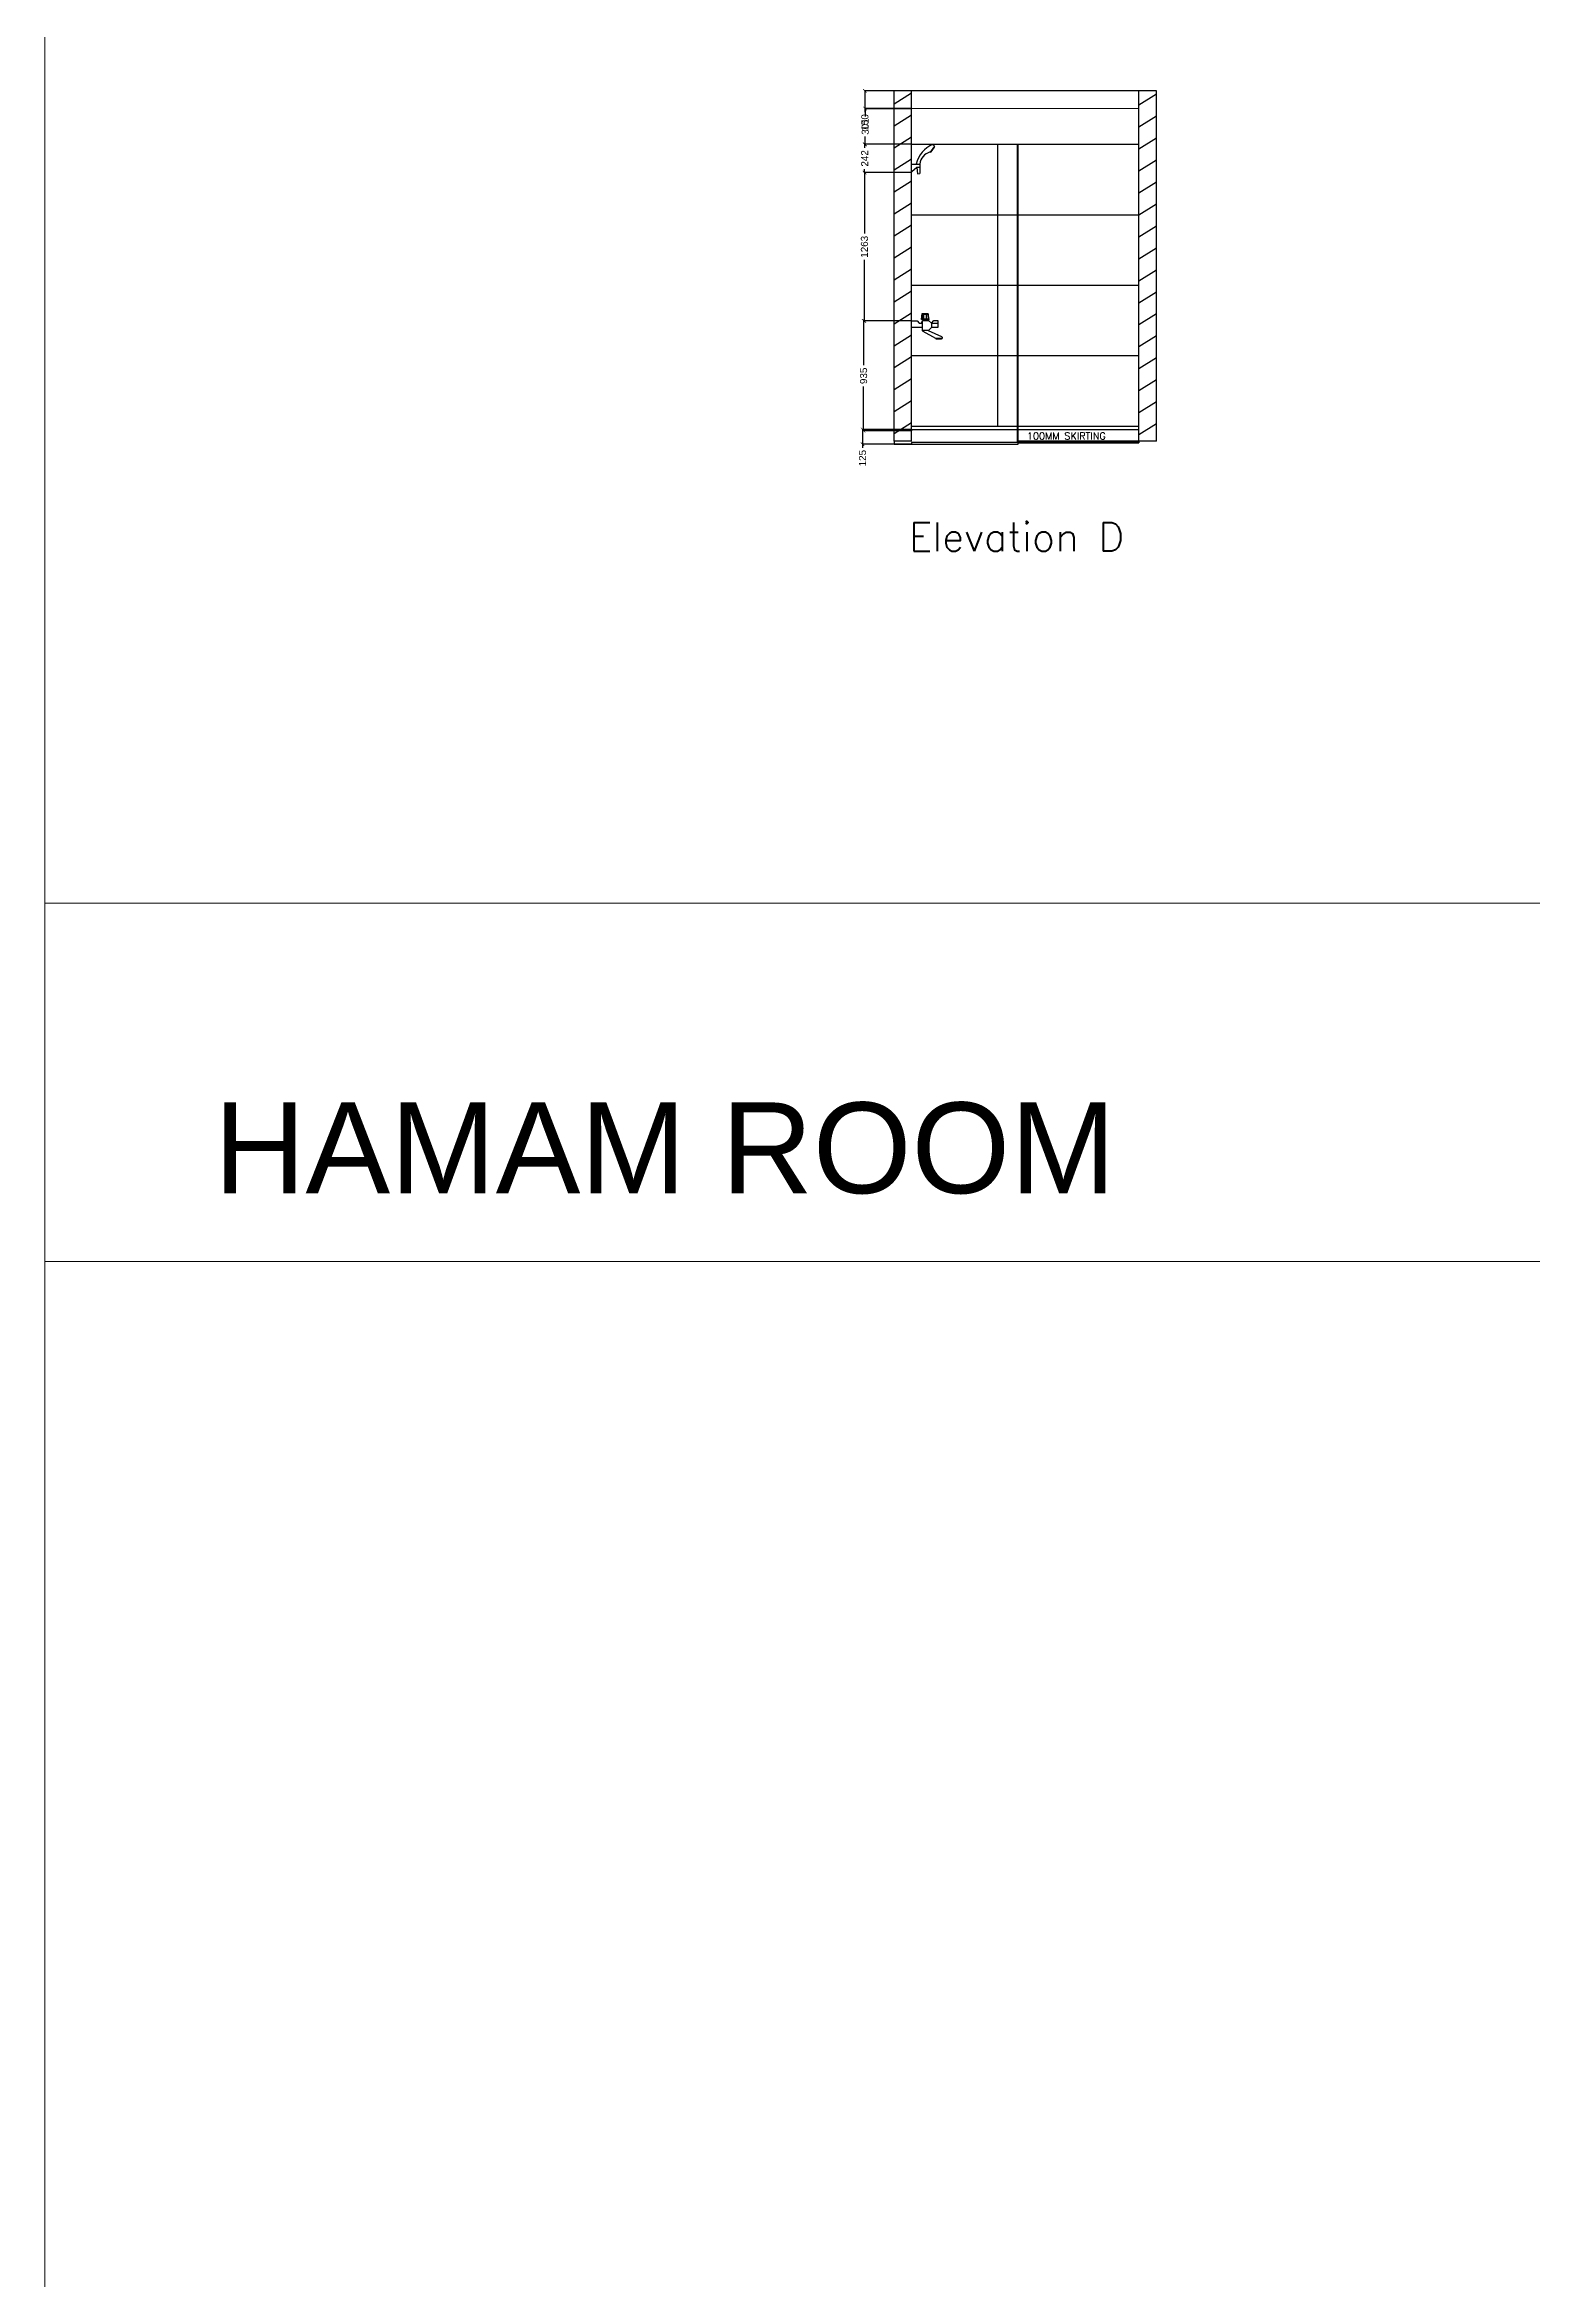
# Model space of a CAD drawing. Header units: millimetres. Extents: x 1464389 to 1998638, y -29162 to 256806.
# Drawn here: x 1520964 to 1533632, y 102427 to 121458 of the extents above; entities that cross this region are included whole.
import ezdxf

# ---------------------------------------------------------------- set-up
doc = ezdxf.new("R2010")
doc.units = ezdxf.units.MM
doc.header["$LTSCALE"] = 15
doc.header["$PDMODE"] = 35
doc.layers.get('0').update_dxf_attribs({"lineweight": 5})
for name, color, linetype, lineweight in [('dimension', 1, 'Continuous', 25), ('false ceiling', 124, 'Continuous', 9), ('LS_DR_TEXT', 7, 'Continuous', 13)]:
    doc.layers.add(name, color=color, linetype=linetype, lineweight=lineweight)
doc.layers.add('Layer 1', color=7, linetype='Continuous')
doc.layers.add('Text', color=250, linetype='Continuous')
doc.styles.add('ARIAL', font='arial.ttf')
doc.styles.add('ROMANS', font='romans.shx')
doc.dimstyles.new('SC-25', dxfattribs={"dimtxt": 60, "dimasz": 30, "dimexe": 0, "dimexo": 0, "dimgap": 25, "dimtad": 0, "dimdec": 0, "dimzin": 0, "dimdsep": 46, "dimtxsty": 'ARIAL', "dimblk": 'ARCHTICK', "dimcen": 0.09, "dimdle": 3, "dimclrd": 251, "dimclre": 251, "dimclrt": 1, "dimadec": 0, "dimazin": 0, "dimtfac": 1, "dimtdec": 0, "dimtofl": 0, "dimtmove": 0, "dimatfit": 2, "dimfxl": 100, "dimtolj": 1, "dimtzin": 0, "dimarcsym": 0})

# ---------------------------------------------------------------- blocks, each defined once
blk = doc.blocks.new('fghj')
for p, q in [((490443, -318220), (490538, -318220)), ((490538, -318220), (490573, -318257)), ((490608, -318257), (490625, -318214)), ((490613, -318195), (490623, -318093)), ((490643, -318195), (490613, -318195)), ((490623, -318093), (490728, -318093)), ((490623, -318189), (490629, -318106)), ((490642, -318189), (490623, -318189)), ((490625, -318214), (490729, -318214)), ((490625, -318387), (490625, -318214)), ((490629, -318106), (490642, -318106)), ((490642, -318106), (490642, -318189)), ((490643, -318214), (490643, -318195)), ((490711, -318195), (490643, -318195)), ((490652, -318189), (490652, -318105)), ((490652, -318105), (490692, -318105)), ((490692, -318189), (490652, -318189)), ((490692, -318105), (490692, -318189)), ((490704, -318188), (490704, -318105)), ((490704, -318105), (490723, -318105)), ((490734, -318188), (490704, -318188)), ((490711, -318214), (490711, -318195)), ((490711, -318195), (490741, -318195)), ((490723, -318105), (490734, -318188)), ((490741, -318195), (490728, -318093)), ((490729, -318214), (490781, -318257)), ((490781, -318257), (490824, -318214)), ((490824, -318214), (490894, -318214)), ((490894, -318214), (490894, -318335)), ((490625, -318335), (490443, -318335)), ((490573, -318257), (490608, -318257)), ((490729, -318387), (490625, -318387)), ((490630, -318392), (490630, -318387)), ((490860, -318521), (490637, -318404)), ((490725, -318387), (490957, -318490)), ((490781, -318335), (490729, -318387)), ((490781, -318257), (490894, -318257)), ((490781, -318257), (490781, -318335)), ((490894, -318335), (490781, -318335)), ((490965, -318521), (490860, -318521)), ((490866, -318536), (490866, -318521)), ((490955, -318536), (490866, -318536)), ((490955, -318521), (490955, -318536)), ((490965, -318502), (490965, -318521))]:
    blk.add_line(p, q)
for centre, start, end in [((490643, -318392), 180, 242.353), ((490952, -318502), 0, 66.0857)]:
    blk.add_arc(centre, 13.2, start, end)
blk = doc.blocks.new('dfgh')
for p, q in [((490828, -315439), (490754, -315543)), ((490802, -315414), (490828, -315439)), ((490829, -315461), (490828, -315439)), ((490435, -315752), (490573, -315752)), ((490523, -315808), (490435, -315884)), ((490573, -315808), (490523, -315808)), ((490523, -315808), (490537, -315919)), ((490573, -315752), (490573, -315808)), ((490573, -315808), (490573, -315916)), ((490754, -315543), (490773, -315541)), ((490773, -315541), (490829, -315461)), ((490537, -315919), (490573, -315916))]:
    blk.add_line(p, q)
for centre, radius, start, end in [((490957, -315836), 450, 110.1958, 169.2291), ((490813, -315776), 241, 104.1227, 174.2052)]:
    blk.add_arc(centre, radius, start, end)
blk = doc.blocks.new('_ArchTick')
at = {"color": 0, "linetype": 'ByBlock', "const_width": 0.15}
blk.add_lwpolyline([(-0.5, -0.5), (0.5, 0.5)], dxfattribs=at)
blk = doc.blocks.new('*D2203')
at = {"layer": 'Defpoints', "color": 0, "ltscale": 0.25, "transparency": 16777216}
for p in [(1528347, 121065), (1527949, 120915), (1528347, 120915)]:
    blk.add_point(p, dxfattribs=at)
at = {"layer": 'dimension', "color": 251, "lineweight": -2, "ltscale": 0.25, "transparency": 16777216}
for p, q in [((1527949, 121068), (1527949, 120915)), ((1528347, 121065), (1527949, 121065)), ((1528347, 120915), (1527949, 120915)), ((1527949, 120915), (1527949, 120885))]:
    blk.add_line(p, q, dxfattribs=at)
at = {"layer": 'dimension', "color": 251, "lineweight": -2, "ltscale": 0.25, "transparency": 16777216, "xscale": 30, "yscale": 30, "zscale": 30}
for p, rotation in [((1527949, 121065), 90), ((1527949, 120915), 270)]:
    blk.add_blockref('_ArchTick', p, dxfattribs=dict(at, rotation=rotation))
at = {"layer": 'dimension', "color": 1, "ltscale": 0.25, "transparency": 16777216, "insert": (1527949, 120797), "char_height": 60, "attachment_point": 5, "rotation": 90, "style": 'ARIAL'}
blk.add_mtext('\\A1;150', dxfattribs=at)
blk = doc.blocks.new('*D2204')
at = {"layer": 'Defpoints', "color": 0, "ltscale": 0.25, "transparency": 16777216}
for p in [(1528347, 120912), (1527952, 120610), (1528347, 120610)]:
    blk.add_point(p, dxfattribs=at)
at = {"layer": 'dimension', "color": 251, "lineweight": -2, "ltscale": 0.25, "transparency": 16777216}
for p, q in [((1527952, 120915), (1527952, 120847)), ((1528347, 120912), (1527952, 120912)), ((1527952, 120607), (1527952, 120676)), ((1528347, 120610), (1527952, 120610))]:
    blk.add_line(p, q, dxfattribs=at)
at = {"layer": 'dimension', "color": 251, "lineweight": -2, "ltscale": 0.25, "transparency": 16777216, "xscale": 30, "yscale": 30, "zscale": 30}
for p, rotation in [((1527952, 120912), 90), ((1527952, 120610), 270)]:
    blk.add_blockref('_ArchTick', p, dxfattribs=dict(at, rotation=rotation))
at = {"layer": 'dimension', "color": 1, "ltscale": 0.25, "transparency": 16777216, "insert": (1527952, 120761), "char_height": 60, "attachment_point": 5, "rotation": 90, "style": 'ARIAL'}
blk.add_mtext('\\A1;301', dxfattribs=at)
blk = doc.blocks.new('*D1607')
at = {"layer": 'Defpoints', "color": 0, "ltscale": 0.25, "transparency": 16777216}
for p in [(1528347, 120610), (1527947, 120369), (1528347, 120369)]:
    blk.add_point(p, dxfattribs=at)
at = {"layer": 'dimension', "color": 251, "lineweight": -2, "ltscale": 0.25, "transparency": 16777216}
for p, q in [((1527947, 120613), (1527947, 120581)), ((1528347, 120610), (1527947, 120610)), ((1527947, 120366), (1527947, 120398)), ((1528347, 120369), (1527947, 120369))]:
    blk.add_line(p, q, dxfattribs=at)
at = {"layer": 'dimension', "color": 251, "lineweight": -2, "ltscale": 0.25, "transparency": 16777216, "xscale": 30, "yscale": 30, "zscale": 30}
for p, rotation in [((1527947, 120610), 90), ((1527947, 120369), 270)]:
    blk.add_blockref('_ArchTick', p, dxfattribs=dict(at, rotation=rotation))
at = {"layer": 'dimension', "color": 1, "ltscale": 0.25, "transparency": 16777216, "insert": (1527947, 120490), "char_height": 60, "attachment_point": 5, "rotation": 90, "style": 'ARIAL'}
blk.add_mtext('\\A1;242', dxfattribs=at)
blk = doc.blocks.new('*D2205')
at = {"layer": 'Defpoints', "color": 0, "ltscale": 0.25, "transparency": 16777216}
for p in [(1528347, 120369), (1527945, 119106), (1528348, 119106)]:
    blk.add_point(p, dxfattribs=at)
at = {"layer": 'dimension', "color": 251, "lineweight": -2, "ltscale": 0.25, "transparency": 16777216}
for p, q in [((1527945, 120372), (1527945, 119849)), ((1528347, 120369), (1527945, 120369)), ((1527945, 119103), (1527945, 119625)), ((1528348, 119106), (1527945, 119106))]:
    blk.add_line(p, q, dxfattribs=at)
at = {"layer": 'dimension', "color": 251, "lineweight": -2, "ltscale": 0.25, "transparency": 16777216, "xscale": 30, "yscale": 30, "zscale": 30}
for p, rotation in [((1527945, 120369), 90), ((1527945, 119106), 270)]:
    blk.add_blockref('_ArchTick', p, dxfattribs=dict(at, rotation=rotation))
at = {"layer": 'dimension', "color": 1, "ltscale": 0.25, "transparency": 16777216, "insert": (1527945, 119737), "char_height": 60, "attachment_point": 5, "rotation": 90, "style": 'ARIAL'}
blk.add_mtext('\\A1;1263', dxfattribs=at)
blk = doc.blocks.new('*D2206')
at = {"layer": 'Defpoints', "color": 0, "ltscale": 0.25, "transparency": 16777216}
for p in [(1528347, 119106), (1527938, 118171), (1528347, 118171)]:
    blk.add_point(p, dxfattribs=at)
at = {"layer": 'dimension', "color": 251, "lineweight": -2, "ltscale": 0.25, "transparency": 16777216}
for p, q in [((1527938, 119109), (1527938, 118730)), ((1528347, 119106), (1527938, 119106)), ((1527938, 118168), (1527938, 118547)), ((1528347, 118171), (1527938, 118171))]:
    blk.add_line(p, q, dxfattribs=at)
at = {"layer": 'dimension', "color": 251, "lineweight": -2, "ltscale": 0.25, "transparency": 16777216, "xscale": 30, "yscale": 30, "zscale": 30}
for p, rotation in [((1527938, 119106), 90), ((1527938, 118171), 270)]:
    blk.add_blockref('_ArchTick', p, dxfattribs=dict(at, rotation=rotation))
at = {"layer": 'dimension', "color": 1, "ltscale": 0.25, "transparency": 16777216, "insert": (1527938, 118638), "char_height": 60, "attachment_point": 5, "rotation": 90, "style": 'ARIAL'}
blk.add_mtext('\\A1;935', dxfattribs=at)
blk = doc.blocks.new('*D2207')
at = {"layer": 'Defpoints', "color": 0, "ltscale": 0.25, "transparency": 16777216}
for p in [(1527929, 118056), (1528347, 118181), (1528347, 118056)]:
    blk.add_point(p, dxfattribs=at)
at = {"layer": 'dimension', "color": 251, "lineweight": -2, "ltscale": 0.25, "transparency": 16777216}
for p, q in [((1527929, 118184), (1527929, 118056)), ((1528347, 118181), (1527929, 118181)), ((1528347, 118056), (1527929, 118056)), ((1527929, 118056), (1527929, 118026))]:
    blk.add_line(p, q, dxfattribs=at)
at = {"layer": 'dimension', "color": 251, "lineweight": -2, "ltscale": 0.25, "transparency": 16777216, "xscale": 30, "yscale": 30, "zscale": 30}
for p, rotation in [((1527929, 118181), 90), ((1527929, 118056), 270)]:
    blk.add_blockref('_ArchTick', p, dxfattribs=dict(at, rotation=rotation))
at = {"layer": 'dimension', "color": 1, "ltscale": 0.25, "transparency": 16777216, "insert": (1527929, 117937), "char_height": 60, "attachment_point": 5, "rotation": 90, "style": 'ARIAL'}
blk.add_mtext('\\A1;125', dxfattribs=at)

msp = doc.modelspace()

# ---------------------------------------------------------------- linework, layer by layer
msp.add_lwpolyline([(1520964.5, 232978.4), (1662718.6, 232978.4), (1662718.6, -21144.5), (1520964.5, -21144.5)], close=True)
at = {"ltscale": 0.25}
for points in [[(1566247, 114146.4), (1520964.5, 114146.4)], [(1566247, 111095.7), (1520964.5, 111095.7)]]:
    msp.add_lwpolyline(points, dxfattribs=at)
at = {"layer": 'false ceiling', "ltscale": 0.25}
msp.add_line((1530281.1, 120914.9), (1528347.1, 120914.9), dxfattribs=at)
at = {"layer": 'Layer 1', "color": 18, "ltscale": 20, "true_color": 0x000000}
for p, q in [((1528197.1, 118081.1), (1528197.1, 121064.9)), ((1528347.1, 118081.1), (1528347.1, 121064.9)), ((1530281.1, 118081.1), (1530281.1, 121064.9)), ((1530431.1, 118081.1), (1530431.1, 121064.9)), ((1529255.1, 118056.1), (1529255.1, 118071.1))]:
    msp.add_line(p, q, dxfattribs=at)
at = {"layer": 'Layer 1', "color": 8, "linetype": 'Continuous', "ltscale": 0.25}
for p, q in [((1528347.1, 121044.9), (1528197.1, 120951.2)), ((1528347.1, 120857.7), (1528197.1, 120764)), ((1530431.1, 121036.8), (1530281.1, 120943)), ((1530431.1, 120849.6), (1530281.1, 120755.9)), ((1528347.1, 120670.5), (1528197.1, 120576.8)), ((1530431.1, 120662.4), (1530281.1, 120568.7)), ((1528347.1, 120483.3), (1528197.1, 120389.6)), ((1530431.1, 120475.2), (1530281.1, 120381.5)), ((1528347.1, 120296.1), (1528197.1, 120202.4)), ((1530431.1, 120288), (1530281.1, 120194.3)), ((1528347.1, 120108.9), (1528197.1, 120015.2)), ((1530431.1, 120100.8), (1530281.1, 120007.1)), ((1528347.1, 119921.7), (1528197.1, 119828)), ((1530431.1, 119913.6), (1530281.1, 119819.9)), ((1528347.1, 119734.6), (1528197.1, 119640.8)), ((1530431.1, 119726.4), (1530281.1, 119632.7)), ((1528347.1, 119547.4), (1528197.1, 119453.6)), ((1530431.1, 119539.2), (1530281.1, 119445.5)), ((1528347.1, 119360.2), (1528197.1, 119266.4)), ((1530431.1, 119352), (1530281.1, 119258.3)), ((1528347.1, 119173), (1528197.1, 119079.2)), ((1530431.1, 119164.8), (1530281.1, 119071.1)), ((1528347.1, 118985.8), (1528197.1, 118892)), ((1530431.1, 118977.6), (1530281.1, 118883.9)), ((1528347.1, 118798.6), (1528197.1, 118704.9)), ((1530431.1, 118790.4), (1530281.1, 118696.7)), ((1528347.1, 118611.4), (1528197.1, 118517.7)), ((1530431.1, 118603.2), (1530281.1, 118509.5)), ((1528347.1, 118424.2), (1528197.1, 118330.5)), ((1530431.1, 118416.1), (1530281.1, 118322.3)), ((1528347.1, 118237), (1528197.1, 118143.3)), ((1530431.1, 118228.9), (1530281.1, 118135.1))]:
    msp.add_line(p, q, dxfattribs=at)
at = {"layer": 'Layer 1', "color": 252, "ltscale": 20, "true_color": 0x939598}
msp.add_line((1529081.1, 118210.4), (1529081.1, 120610.4), dxfattribs=at)
at = {"layer": 'Layer 1', "color": 152, "ltscale": 20, "true_color": 0x2776bb}
for p, q in [((1529247.1, 118071.1), (1529247.1, 120610.4)), ((1529255.1, 118081.1), (1529255.1, 120610.4))]:
    msp.add_line(p, q, dxfattribs=at)
at = {"layer": 'Layer 1', "color": 18, "ltscale": 20, "true_color": 0x000000}
for points in [[(1530431.1, 121064.9), (1528197.1, 121064.9)], [(1528347.1, 120610.4), (1530281.1, 120610.4)], [(1528347.1, 118210.4), (1529247.1, 118210.4)], [(1529255.1, 118210.4), (1530281.1, 118210.4)], [(1528347.1, 118081.1), (1528197.1, 118081.1)], [(1528197.1, 118081.1), (1528197.1, 118056.1)], [(1528347.1, 118056.1), (1528197.1, 118056.1)], [(1528197.1, 118056.1), (1529255.1, 118056.1)], [(1528347.1, 118181.1), (1528346.6, 118171.1)], [(1528347.1, 118081.1), (1528347.1, 118181.1), (1529247.1, 118181.1)], [(1529255.1, 118181.1), (1530281.1, 118181.1)], [(1530431.1, 118081.1), (1529255.1, 118081.1)], [(1529255.1, 118081.1), (1529255.1, 118066.1), (1530281.5, 118066.1)], [(1530281.1, 118081.1), (1530281.1, 118071.1)]]:
    msp.add_lwpolyline(points, dxfattribs=at)
at = {"layer": 'Layer 1', "color": 252, "ltscale": 20, "true_color": 0x939598}
for points in [[(1528347.1, 120010.4), (1530281.1, 120010.4)], [(1528347.1, 119410.4), (1530281.1, 119410.4)], [(1528347.1, 118810.4), (1530281.1, 118810.4)]]:
    msp.add_lwpolyline(points, dxfattribs=at)
at = {"layer": 'Layer 1', "color": 18, "ltscale": 20, "true_color": 0x000000}
for points in [[(1528347.1, 118056.1), (1529255.1, 118056.1), (1529255.1, 118071.1), (1528347.1, 118071.1)], [(1529255.1, 118081.1), (1530281.1, 118081.1), (1530281.1, 118066.1), (1529255.1, 118066.1)]]:
    msp.add_lwpolyline(points, close=True, dxfattribs=at)

# ---------------------------------------------------------------- block references
at = {"layer": 'Layer 1', "color": 18, "true_color": 0x000000}
for name, p, xscale, yscale, zscale in [('dfgh', (1286603.6, 276080.6), 0.4929171099208478, 0.4929171099208478, 0.4929171099208478), ('fghj', (1286089.2, 276293.3), 0.4939595456892929, 0.4939595456892929, 0.4939595456892929)]:
    msp.add_blockref(name, p, dxfattribs=dict(at, xscale=xscale, yscale=yscale, zscale=zscale))

# ---------------------------------------------------------------- texts
at = {"layer": 'Layer 1', "ltscale": 0.25, "style": 'ROMANS'}
msp.add_text('Elevation D', height=244.532, dxfattribs=at).set_placement((1528322.8, 117143.6))
at = {"layer": 'LS_DR_TEXT', "ltscale": 0.25, "insert": (1529281.8, 118156.4), "char_height": 60, "attachment_point": 1, "style": 'ROMANS'}
msp.add_mtext_dynamic_manual_height_columns('\\pxqc;100MM SKIRTING', width=765.98, gutter_width=375, heights=[0], dxfattribs=at)
at = {"layer": 'Text', "color": 3, "style": 'ARIAL'}
msp.add_text('HAMAM ROOM ', height=773.265, dxfattribs=at).set_placement((1522405.5, 111676.7))

# ---------------------------------------------------------------- dimensions: what is measured, and where the dimension line sits
at = {"layer": 'dimension', "ltscale": 0.25}
for base, p1, p2, picture, middle in [((1527949.3, 120914.9), (1528347.1, 121064.9), (1528347.1, 120914.9), '*D2203', (1527949.3, 120796.6)), ((1527951.8, 120610.4), (1528347.1, 120911.7), (1528347.1, 120610.4), '*D2204', (1527951.8, 120761.1)), ((1527946.7, 120368.7), (1528347.1, 120610.4), (1528347.1, 120368.7), '*D1607', (1527946.7, 120489.5)), ((1527944.7, 119105.6), (1528347.1, 120368.7), (1528348.2, 119105.6), '*D2205', (1527944.7, 119737.1)), ((1527937.954, 118171.0955), (1528347.0748, 119105.6068), (1528346.5784, 118171.0955), '*D2206', (1527937.954, 118638.3511)), ((1527928.6, 118056.1), (1528347.1, 118181.1), (1528347.1, 118056.1), '*D2207', (1527928.6, 117937.4))]:
    dim = msp.add_linear_dim(base=base, p1=p1, p2=p2, angle=90, dimstyle='SC-25', dxfattribs=at)
    dim.commit()
    dim.dimension.update_dxf_attribs({"geometry": picture, "text_midpoint": middle})

doc.saveas('drawing.dxf')
